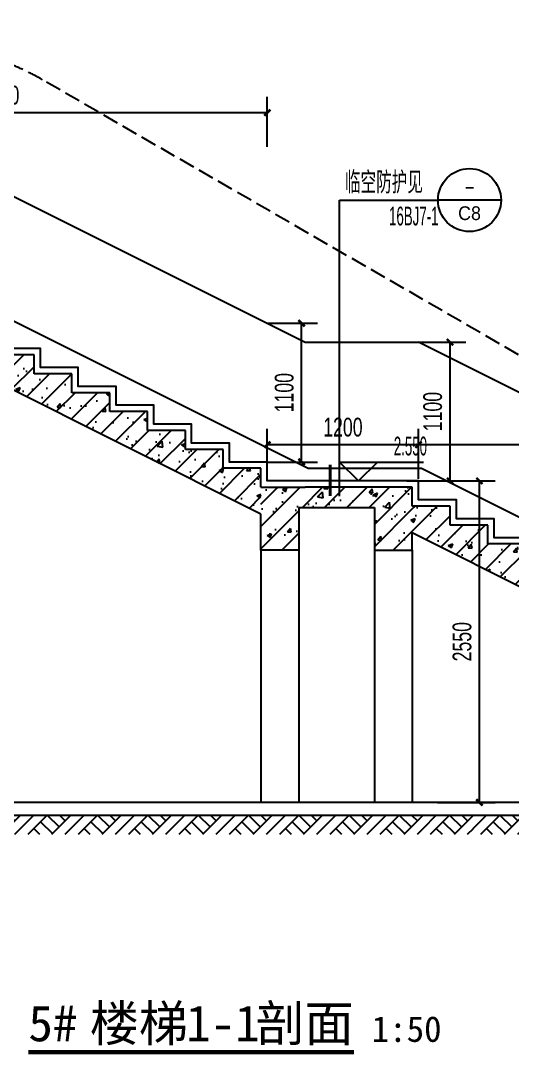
# Model space of a CAD drawing. Extents: x -26219 to 315419, y -160410 to -120810.
# Drawn here: x 162587 to 166488, y -146428 to -138231 of the extents above; entities that cross this region are included whole.
import ezdxf
from ezdxf.enums import TextEntityAlignment as Align

# ---------------------------------------------------------------- set-up
doc = ezdxf.new("R2010")
doc.units = 0
doc.header["$LTSCALE"] = 1000
doc.header["$MEASUREMENT"] = 0
doc.linetypes.add('14#楼幕墙$0$DASH', pattern=[0.35, 0.25, -0.1])
for name, color, linetype in [('01-标注_尺寸', 124, 'Continuous'), ('01-标注_标高', 200, 'Continuous'), ('01-标注_符号', 200, 'Continuous'), ('02-TEXT_标注', 130, 'Continuous'), ('05-填充_天正', 26, 'Continuous'), ('A-E_栏杆', 232, 'Continuous'), ('A_STR-砼墙', 51, 'Continuous'), ('DIM_SYMB', 3, 'Continuous'), ('S_SURFACE', 6, 'Continuous'), ('建-标注-文本', 254, 'Continuous')]:
    doc.layers.add(name, color=color, linetype=linetype)
doc.layers.add('04-不打印_辅助线', color=165, linetype='Continuous', plot=False)
doc.styles.add('_TCH_DIM', font='ros.shx', dxfattribs={"width": 0.75, "bigfont": 'jd.shx'})
doc.styles.add('_TCH_DIM_T3', font='ros.shx', dxfattribs={"width": 0.705882, "bigfont": 'jd.shx'})
doc.styles.add('_TCH_LABEL', font='ros.shx', dxfattribs={"bigfont": 'jd.shx'})
doc.styles.get("Standard").update_dxf_attribs({"font": 'STXIHEI_0.TTF'})
doc.dimstyles.new('_TCH_ARCH&&50', dxfattribs={"dimtxt": 148.75, "dimasz": 50, "dimexe": 125, "dimexo": 150, "dimgap": 63.125, "dimtad": 1, "dimdec": 0, "dimzin": 0, "dimdsep": 46, "dimtxsty": '_TCH_DIM_T3', "dimblk": 'ARCHTICK', "dimcen": 0.09, "dimclrt": 7, "dimazin": 2, "dimtfac": 1, "dimtdec": 0, "dimtix": 1, "dimtmove": 2, "dimatfit": 3, "dimfxl": 0, "dimtolj": 1, "dimtzin": 0, "dimarcsym": 0})
pattern_1 = [(45, (-159122.59, 58107.67), (-88.388348, 88.388348), []), (50, (-159122.6, 58107.67), (358.6301, -31.37607), [37.5, -412.5]), (355, (-159122.6, 58107.67), (-69.37567, 376.09607), [30, -330]), (100.4514, (-159092.7, 58105.05), (289.2547, 344.71977), [31.8701, -350.57106]), (46.1842, (-159122.6, 58207.67), (533.6205, -82.7595), [56.25, -618.75]), (96.6356, (-159078.1, 58200.77), (467.33135, 487.05894), [47.80514, -525.8565]), (351.1842, (-159122.6, 58207.67), (467.331, 487.0593), [45, -495]), (21, (-159072.6, 58182.67), (298.45353, -201.30945), [37.5, -412.5]), (326, (-159072.6, 58182.67), (121.65767, 362.57502), [30, -330]), (71.4514, (-159047.72, 58165.9), (420.1113, 161.26525), [31.8701, -350.57106]), (37.5, (-159122.59, 58107.67), (6.079928, 166.446927), [0, -326, 0, -335, 0, -331.25]), (7.5, (-159122.6, 58107.67), (131.53477, 197.20586), [0, -191, 0, -318.5, 0, -126.25]), (327.5, (-159234.09, 58107.67), (266.91122, -11.277436), [0, -125, 0, -390, 0, -517.5]), (317.5, (-159284.1, 58107.67), (291.59308, 50.05249), [0, -162.5, 0, -259, 0, -367.5])]

# ---------------------------------------------------------------- blocks, each defined once
blk = doc.blocks.new('$LinePat$素土夯实')
at = {"color": 0}
for p, q in [((0, -210), (210, 0)), ((120, -300), (420, 0)), ((420, 0), (608, -188)), ((495, -300), (795, 0)), ((615, 0), (705, -90)), ((315, -105), (502, -293)), ((210, -210), (300, -300)), ((705, -300), (795, -210))]:
    blk.add_line(p, q, dxfattribs=at)
blk = doc.blocks.new('_ArchTick')
at = {"color": 0, "linetype": 'ByBlock', "const_width": 0.4}
blk.add_lwpolyline([(-0.5, -0.5), (0.5, 0.5)], dxfattribs=at)
blk = doc.blocks.new('*D763')
at = {"layer": '01-标注_尺寸', "color": 0, "lineweight": -2, "transparency": 16777216}
for p, q in [((165743.4, -141863.7), (165743.4, -141467.8)), ((170543.4, -141863.7), (170543.4, -141467.8)), ((165743.4, -141592.8), (170543.4, -141592.8))]:
    blk.add_line(p, q, dxfattribs=at)
at = {"layer": 'Defpoints', "color": 0, "transparency": 16777216}
for p in [(170543.4, -141592.8), (165743.4, -142013.7), (170543.4, -142013.7)]:
    blk.add_point(p, dxfattribs=at)
at = {"layer": '01-标注_尺寸', "color": 0, "lineweight": -2, "transparency": 16777216, "xscale": 50, "yscale": 50, "zscale": 50, "rotation": 180}
blk.add_blockref('_ArchTick', (165743.4, -141592.8), dxfattribs=at)
at = {"layer": '01-标注_尺寸', "color": 0, "lineweight": -2, "transparency": 16777216, "xscale": 50, "yscale": 50, "zscale": 50}
blk.add_blockref('_ArchTick', (170543.4, -141592.8), dxfattribs=at)
at = {"layer": '01-标注_尺寸', "color": 7, "transparency": 16777216, "insert": (168143.4, -141455.3), "char_height": 148.75, "attachment_point": 5, "style": '_TCH_DIM_T3'}
blk.add_mtext('\\A1;300×16=4800', dxfattribs=at)
blk = doc.blocks.new('*D764')
at = {"layer": '01-标注_尺寸', "color": 0, "lineweight": -2, "transparency": 16777216}
for p, q in [((164543.4, -141863.7), (164543.4, -141467.8)), ((165743.4, -141863.7), (165743.4, -141467.8)), ((164543.4, -141592.8), (165743.4, -141592.8))]:
    blk.add_line(p, q, dxfattribs=at)
at = {"layer": 'Defpoints', "color": 0, "transparency": 16777216}
for p in [(165743.4, -141592.8), (164543.4, -142013.7), (165743.4, -142013.7)]:
    blk.add_point(p, dxfattribs=at)
at = {"layer": '01-标注_尺寸', "color": 0, "lineweight": -2, "transparency": 16777216, "xscale": 50, "yscale": 50, "zscale": 50, "rotation": 180}
blk.add_blockref('_ArchTick', (164543.4, -141592.8), dxfattribs=at)
at = {"layer": '01-标注_尺寸', "color": 0, "lineweight": -2, "transparency": 16777216, "xscale": 50, "yscale": 50, "zscale": 50}
blk.add_blockref('_ArchTick', (165743.4, -141592.8), dxfattribs=at)
at = {"layer": '01-标注_尺寸', "color": 7, "transparency": 16777216, "insert": (165143.4, -141455.3), "char_height": 148.75, "attachment_point": 5, "style": '_TCH_DIM_T3'}
blk.add_mtext('\\A1;1200', dxfattribs=at)
blk = doc.blocks.new('*D765')
at = {"layer": '01-标注_尺寸', "color": 0, "lineweight": -2, "transparency": 16777216}
for p, q in [((159743.4, -139231), (159743.4, -138835.1)), ((164543.4, -139231), (164543.4, -138835.1)), ((159743.4, -138960.1), (164543.4, -138960.1))]:
    blk.add_line(p, q, dxfattribs=at)
at = {"layer": 'Defpoints', "color": 0, "transparency": 16777216}
for p in [(164543.4, -138960.1), (159743.4, -139381), (164543.4, -139381)]:
    blk.add_point(p, dxfattribs=at)
at = {"layer": '01-标注_尺寸', "color": 0, "lineweight": -2, "transparency": 16777216, "xscale": 50, "yscale": 50, "zscale": 50, "rotation": 180}
blk.add_blockref('_ArchTick', (159743.4, -138960.1), dxfattribs=at)
at = {"layer": '01-标注_尺寸', "color": 0, "lineweight": -2, "transparency": 16777216, "xscale": 50, "yscale": 50, "zscale": 50}
blk.add_blockref('_ArchTick', (164543.4, -138960.1), dxfattribs=at)
at = {"layer": '01-标注_尺寸', "color": 7, "transparency": 16777216, "insert": (162143.4, -138822.6), "char_height": 148.75, "attachment_point": 5, "style": '_TCH_DIM_T3'}
blk.add_mtext('\\A1;300×16=4800', dxfattribs=at)
blk = doc.blocks.new('*D1470')
at = {"layer": '01-标注_尺寸', "color": 0, "lineweight": -2, "transparency": 16777216}
for p, q in [((165893.4, -141881), (166351.3, -141881)), ((166226.3, -144431), (166226.3, -141881)), ((165893.4, -144431), (166351.3, -144431))]:
    blk.add_line(p, q, dxfattribs=at)
at = {"layer": 'Defpoints', "color": 0, "transparency": 16777216}
for p in [(165743.4, -141881), (166226.3, -141881), (165743.4, -144431)]:
    blk.add_point(p, dxfattribs=at)
at = {"layer": '01-标注_尺寸', "color": 0, "lineweight": -2, "transparency": 16777216, "xscale": 50, "yscale": 50, "zscale": 50}
for p, rotation in [((166226.3, -141881), 90), ((166226.3, -144431), 270)]:
    blk.add_blockref('_ArchTick', p, dxfattribs=dict(at, rotation=rotation))
at = {"layer": '01-标注_尺寸', "color": 7, "transparency": 16777216, "insert": (166088.8, -143156), "char_height": 148.75, "attachment_point": 5, "rotation": 90, "style": '_TCH_DIM_T3'}
blk.add_mtext('\\A1;2550', dxfattribs=at)
blk = doc.blocks.new('*D1473')
at = {"layer": '01-标注_尺寸', "color": 0, "lineweight": -2, "transparency": 16777216}
for p, q in [((165649.7, -140781), (166118.5, -140781)), ((165993.5, -141881), (165993.5, -140781)), ((165649.7, -141881), (166118.5, -141881))]:
    blk.add_line(p, q, dxfattribs=at)
at = {"layer": 'Defpoints', "color": 0, "transparency": 16777216}
for p in [(165499.7, -140781), (165993.5, -140781), (165499.7, -141881)]:
    blk.add_point(p, dxfattribs=at)
at = {"layer": '01-标注_尺寸', "color": 0, "lineweight": -2, "transparency": 16777216, "xscale": 50, "yscale": 50, "zscale": 50}
for p, rotation in [((165993.5, -140781), 90), ((165993.5, -141881), 270)]:
    blk.add_blockref('_ArchTick', p, dxfattribs=dict(at, rotation=rotation))
at = {"layer": '01-标注_尺寸', "color": 7, "transparency": 16777216, "insert": (165856, -141331), "char_height": 148.75, "attachment_point": 5, "rotation": 90, "style": '_TCH_DIM_T3'}
blk.add_mtext('\\A1;1100', dxfattribs=at)
blk = doc.blocks.new('*D1685')
at = {"layer": '01-标注_尺寸', "color": 0, "lineweight": -2, "transparency": 16777216}
for p, q in [((164543.4, -140631), (164940.7, -140631)), ((164815.7, -141731), (164815.7, -140631)), ((164543.4, -141731), (164940.7, -141731))]:
    blk.add_line(p, q, dxfattribs=at)
at = {"layer": 'Defpoints', "color": 0, "transparency": 16777216}
for p in [(164393.4, -140631), (164815.7, -140631), (164393.4, -141731)]:
    blk.add_point(p, dxfattribs=at)
at = {"layer": '01-标注_尺寸', "color": 0, "lineweight": -2, "transparency": 16777216, "xscale": 50, "yscale": 50, "zscale": 50}
for p, rotation in [((164815.7, -140631), 90), ((164815.7, -141731), 270)]:
    blk.add_blockref('_ArchTick', p, dxfattribs=dict(at, rotation=rotation))
at = {"layer": '01-标注_尺寸', "color": 7, "transparency": 16777216, "insert": (164678.2, -141181), "char_height": 148.75, "attachment_point": 5, "rotation": 90, "style": '_TCH_DIM_T3'}
blk.add_mtext('\\A1;1100', dxfattribs=at)

msp = doc.modelspace()

# ---------------------------------------------------------------- hatches: boundary and pattern name
at = {"layer": '05-填充_天正'}
h = msp.add_hatch(dxfattribs=at)
h.set_pattern_fill('钢筋混凝土', color=256, scale=50, style=0)
h.set_pattern_definition([(45, (0, -497.65), (-88.38835, 88.38835), []), (50, (0, -497.65), (358.6301, -31.37607), [37.5, -412.5]), (355, (0, -497.65), (-69.37567, 376.09607), [30, -330]), (100.4514, (29.9, -500.27), (289.2547, 344.71977), [31.8701, -350.57106]), (46.1842, (0, -397.65), (533.6205, -82.7595), [56.25, -618.75]), (96.6356, (44.47, -404.55), (467.3314, 487.0589), [47.8051, -525.8565]), (351.1842, (0, -397.65), (467.331, 487.0593), [45, -495]), (21, (50, -422.65), (298.45353, -201.30945), [37.5, -412.5]), (326, (50, -422.65), (121.65767, 362.575), [30, -330]), (71.4514, (74.87, -439.43), (420.1113, 161.26525), [31.8701, -350.57106]), (37.5, (0, -497.65), (6.07993, 166.44693), [0, -326, 0, -335, 0, -331.25]), (7.5, (0, -497.65), (131.53477, 197.20586), [0, -191, 0, -318.5, 0, -126.25]), (327.5, (-111.5, -497.65), (266.91122, -11.277436), [0, -125, 0, -390, 0, -517.5]), (317.5, (-161.5, -497.65), (291.59308, 50.0525), [0, -162.5, 0, -259, 0, -367.5])])
h.paths.add_polyline_path([(159693.4, -140011), (160228.6, -140011), (164493.4, -142143.4), (164493.4, -141931), (164493.4, -141781), (164193.4, -141781), (164193.4, -141631), (163893.4, -141631), (163893.4, -141481), (163593.4, -141481), (163593.4, -141331), (163293.4, -141331), (163293.4, -141181), (162993.4, -141181), (162993.4, -141031), (162693.4, -141031), (162693.4, -140881), (162393.4, -140881), (162393.4, -140731), (162093.4, -140731), (162093.4, -140581), (161793.4, -140581), (161793.4, -140431), (161493.4, -140431), (161493.4, -140281), (161193.4, -140281), (161193.4, -140131), (160893.4, -140131), (160893.4, -139981), (160593.4, -139981), (160593.4, -139831), (159693.4, -139831)])
h = msp.add_hatch(dxfattribs=at)
h.set_pattern_fill('钢筋混凝土', color=256, scale=50, style=0)
h.set_pattern_definition(pattern_1)
h.paths.add_polyline_path([(164493.4, -141931), (164493.4, -142431), (164793.4, -142431), (164793.4, -142091), (165393.4, -142091), (165393.4, -142431), (165693.4, -142431), (165693.4, -141931)])
h = msp.add_hatch(dxfattribs=at)
h.set_pattern_fill('钢筋混凝土', color=256, scale=50, style=0)
h.set_pattern_definition(pattern_1)
h.paths.add_polyline_path([(170493.4, -144781), (170493.4, -144331), (170193.4, -144331), (170193.4, -144181), (169893.4, -144181), (169893.4, -144031), (169593.4, -144031), (169593.4, -143881), (169293.4, -143881), (169293.4, -143731), (168993.4, -143731), (168993.4, -143581), (168693.4, -143581), (168693.4, -143431), (168393.4, -143431), (168393.4, -143281), (168093.4, -143281), (168093.4, -143131), (167793.4, -143131), (167793.4, -142981), (167493.4, -142981), (167493.4, -142831), (167193.4, -142831), (167193.4, -142681), (166893.4, -142681), (166893.4, -142531), (166593.4, -142531), (166593.4, -142381), (166293.4, -142381), (166293.4, -142231), (165993.4, -142231), (165993.4, -142081), (165693.4, -142081), (165693.4, -142051), (165693.4, -142293.4), (170193.4, -144543.4), (170193.4, -144781)])

# ---------------------------------------------------------------- linework, layer by layer
at = {"layer": '01-标注_标高'}
for p, q in [((165267.5, -141881), (165117.5, -141731)), ((165117.5, -141731), (165782.7, -141731)), ((165267.5, -141881), (165417.5, -141731))]:
    msp.add_line(p, q, dxfattribs=at)
at = {"layer": '01-标注_符号'}
for p, q in [((165117, -139653.6), (165897.9, -139653.6)), ((165117, -142001), (165117, -139653.6)), ((166397.9, -139653.6), (165897.9, -139653.6))]:
    msp.add_line(p, q, dxfattribs=at)
at = {"layer": '01-标注_符号', "const_width": 25}
msp.add_lwpolyline([(165042, -142001), (165042, -141751)], dxfattribs=at)
at = {"layer": '01-标注_符号'}
msp.add_circle((166147.9, -139653.6), 250, dxfattribs=at)
at = {"layer": '04-不打印_辅助线', "linetype": '14#楼幕墙$0$DASH', "ltscale": 0.5}
msp.add_lwpolyline([(173626.9, -144431), (172443.5, -144431, 0.076521), (172318.9, -144221.8, 1.015232), (172329.4, -143531), (171529.9, -143531, -0.131651), (170780, -143330), (162758.7, -138698.9, 0.131652), (161758.7, -138431), (160805.9, -138431, 0.972517), (160786.7, -139121.4, 0.076675), (160661.8, -139331), (159593.4, -139331)], format="xyb", dxfattribs=at)
at = {"layer": 'A-E_栏杆'}
msp.add_line((164843.4, -140781), (165743.4, -140781), dxfattribs=at)
for points in [[(159743.4, -138231), (164843.4, -140781)], [(158093.4, -139231), (159767, -139231), (164867, -141781), (165767, -141781), (170667, -144231), (170743.4, -144231), (170743.4, -144431)], [(170543.4, -143181), (165743.4, -140781)], [(164493.4, -142431), (164493.4, -144431)], [(164793.4, -142431), (164793.4, -144431)], [(165393.4, -142431), (165393.4, -144431)], [(165693.4, -142431), (165693.4, -144431)]]:
    msp.add_lwpolyline(points, dxfattribs=at)
at = {"layer": 'A_STR-砼墙'}
for p, q in [((164493.4, -142143.4), (160228.6, -140011)), ((162693.4, -140881), (162393.4, -140881)), ((162693.4, -141031), (162693.4, -140881)), ((162993.4, -141031), (162693.4, -141031)), ((162993.4, -141181), (162993.4, -141031)), ((163293.4, -141181), (162993.4, -141181)), ((163293.4, -141331), (163293.4, -141181)), ((163593.4, -141331), (163293.4, -141331)), ((163593.4, -141481), (163593.4, -141331)), ((163893.4, -141481), (163593.4, -141481)), ((163893.4, -141631), (163893.4, -141481)), ((164193.4, -141631), (163893.4, -141631)), ((164193.4, -141781), (164193.4, -141631)), ((164493.4, -141781), (164193.4, -141781)), ((164493.4, -141931), (164493.4, -141781)), ((164493.4, -141931), (164843.4, -141931)), ((165693.4, -141931), (164843.4, -141931)), ((165693.4, -142081), (165693.4, -141931)), ((164793.4, -142091), (165393.4, -142091)), ((164793.4, -142091), (164793.4, -142431)), ((165393.4, -142091), (165393.4, -142431)), ((165993.4, -142081), (165693.4, -142081)), ((165993.4, -142231), (165993.4, -142081)), ((164493.4, -142431), (164493.4, -142143.4)), ((170193.4, -144543.4), (165693.4, -142293.4)), ((165693.4, -142431), (165693.4, -142293.4)), ((166293.4, -142231), (165993.4, -142231)), ((166293.4, -142381), (166293.4, -142231)), ((166593.4, -142381), (166293.4, -142381)), ((164793.4, -142431), (164493.4, -142431)), ((165393.4, -142431), (165693.4, -142431)), ((159793.4, -144531), (170168.6, -144531))]:
    msp.add_line(p, q, dxfattribs=at)
at = {"layer": 'DIM_SYMB', "const_width": 35}
msp.add_lwpolyline([(162648.5, -146410.6), (165231.5, -146410.6)], dxfattribs=at)
at = {"layer": 'S_SURFACE'}
msp.add_line((169968.6, -144431), (159793.4, -144431), dxfattribs=at)
for points in [[(166643.4, -142331), (166343.4, -142331), (166343.4, -142181), (166043.4, -142181), (166043.4, -142031), (165743.4, -142031), (165743.4, -141881), (164843.4, -141881), (164543.4, -141881), (164543.4, -141731), (164243.4, -141731), (164243.4, -141581), (163943.4, -141581), (163943.4, -141431), (163643.4, -141431), (163643.4, -141281), (163343.4, -141281), (163343.4, -141131), (163043.4, -141131), (163043.4, -140981), (162743.4, -140981), (162743.4, -140831), (162443.4, -140831)], [(164543.4, -141881), (164543.4, -141881)], [(165743.4, -142001), (165743.4, -142001)]]:
    msp.add_lwpolyline(points, dxfattribs=at)

# ---------------------------------------------------------------- block references
at = {"layer": '05-填充_天正', "xscale": 0.5019427934087424, "yscale": 0.5, "zscale": 0.5}
for p in [(162187.7, -144531), (162586.7, -144531), (162985.8, -144531), (163384.8, -144531), (163783.9, -144531), (164182.9, -144531), (164582, -144531), (164981, -144531), (165380, -144531), (165779.1, -144531), (166178.1, -144531)]:
    msp.add_blockref('$LinePat$素土夯实', p, dxfattribs=at)

# ---------------------------------------------------------------- texts
at = {"layer": '02-TEXT_标注', "style": '_TCH_DIM'}
for s, height, width, p in [('临空防护见', 173.64, 0.75, (165159.6, -139601.1)), ('16BJ7-1', 148.75, 0.529412, (165509.4, -139854.8)), ('2.550', 148.75, 0.529412, (165547.2, -141678.5))]:
    msp.add_text(s, height=height, dxfattribs=dict(at, width=width)).set_placement(p)
at = {"layer": '02-TEXT_标注', "style": '_TCH_LABEL'}
for s, height, width, p, p2 in [('-', 130.5, 1.111111, (166104.4, -139607.3), (166191.4, -139607.3)), ('C8', 108.69, 1.428571, (166057.3, -139812), (166238.5, -139812))]:
    msp.add_text(s, height=height, dxfattribs=dict(at, width=width)).set_placement(p, p2, align=Align.FIT)
at = {"layer": '建-标注-文本'}
for s, height, p in [('5#', 285.43, (162648.5, -146324.9)), ('楼梯', 285.43, (163135.3, -146324.9)), ('1-1', 285.43, (163899.5, -146324.9)), ('剖面', 285.43, (164449.7, -146324.9)), ('1:50', 203.88, (165371.5, -146329.4))]:
    msp.add_text(s, height=height, dxfattribs=at).set_placement(p)

# ---------------------------------------------------------------- dimensions: what is measured, and where the dimension line sits
at = {"layer": '01-标注_尺寸'}
for p1, p2, picture, middle in [((159743.4, -139381), (164543.4, -139381), '*D765', (162143.4, -138822.6)), ((165743.4, -142013.7), (170543.4, -142013.7), '*D763', (168143.4, -141455.3))]:
    dim = msp.add_aligned_dim(p1=p1, p2=p2, distance=420.9, text='300×16=4800', dimstyle='_TCH_ARCH&&50', dxfattribs=at)
    dim.commit()
    dim.dimension.update_dxf_attribs({"geometry": picture, "text_midpoint": middle})
for p1, p2, distance, picture, middle in [((164393.4, -141731), (164393.4, -140631), -422.3, '*D1685', (164678.2, -141181)), ((165499.7, -141881), (165499.7, -140781), -493.8, '*D1473', (165856, -141331)), ((164543.4, -142013.7), (165743.4, -142013.7), 420.9, '*D764', (165143.4, -141455.3)), ((165743.4, -144431), (165743.4, -141881), -482.9, '*D1470', (166088.8, -143156))]:
    dim = msp.add_aligned_dim(p1=p1, p2=p2, distance=distance, dimstyle='_TCH_ARCH&&50', dxfattribs=at)
    dim.commit()
    dim.dimension.update_dxf_attribs({"geometry": picture, "text_midpoint": middle})

doc.saveas('drawing.dxf')
